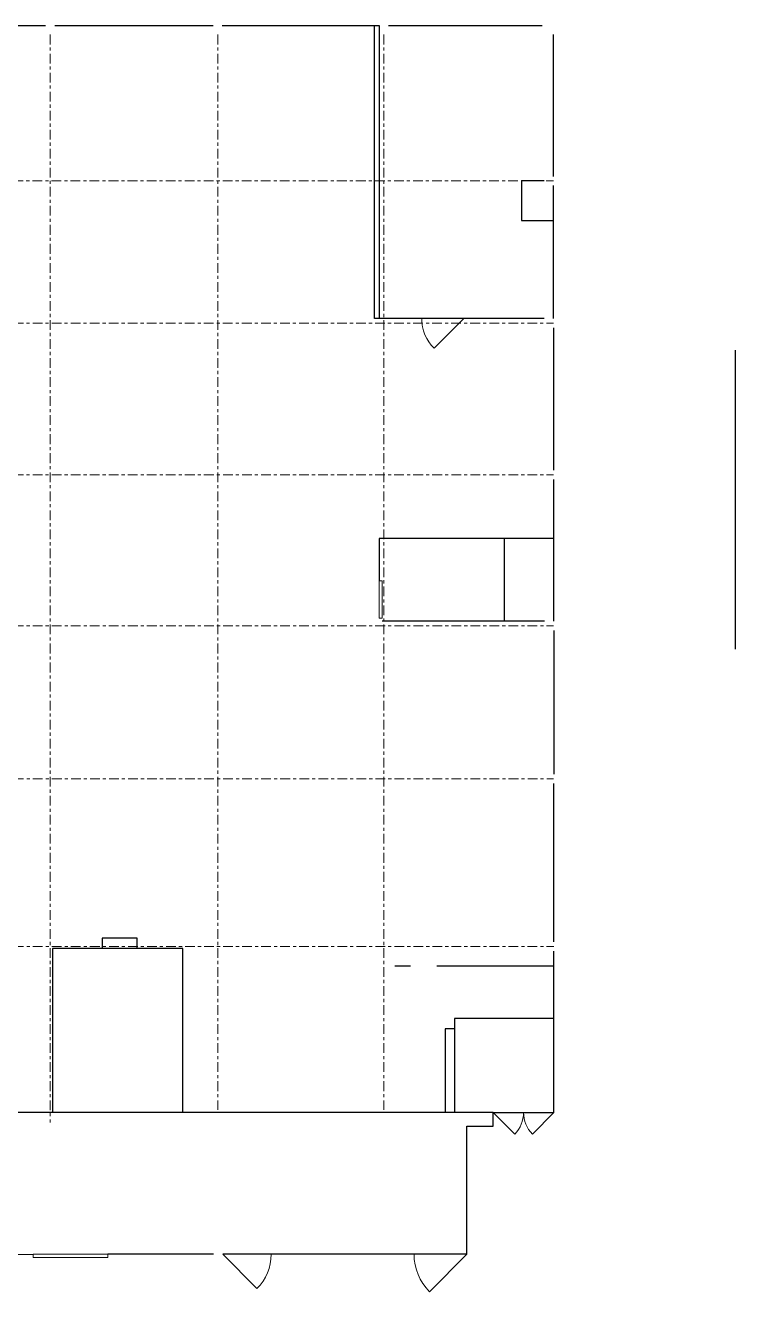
# Model space of a CAD drawing. Header units: inches. Extents: x 0 to 54.5, y -9.9 to 39.6.
# Drawn here: x 31.61 to 54.47, y -1.19 to 39.57 of the extents above; entities that cross this region are included whole.
import ezdxf

# ---------------------------------------------------------------- set-up
doc = ezdxf.new("R2010")
doc.units = ezdxf.units.IN
doc.header["$LTSCALE"] = 0.25
doc.header["$MEASUREMENT"] = 0
doc.linetypes.add('CENTER', pattern=[2, 1.25, -0.25, 0.25, -0.25])
doc.layers.add('EJES', color=1, linetype='CENTER', lineweight=15)
doc.layers.add('PUERTAS', color=2, linetype='Continuous', lineweight=15)
doc.layers.add('Muro Estructural', color=174, linetype='Continuous')

msp = doc.modelspace()

# ---------------------------------------------------------------- linework, layer by layer
at = {"layer": 'EJES'}
for p, q in [((32.408, 39.27), (32.408, 4.261)), ((37.798, 39.27), (37.798, 4.67)), ((43.148, 39.27), (43.148, 4.67)), ((-0.012, 34.56), (48.608, 34.56)), ((-0.007, 29.98), (48.608, 29.98)), ((-0.005, 25.1), (48.608, 25.1)), ((-0.002, 20.24), (48.608, 20.24)), ((0.002, 15.32), (48.612, 15.32)), ((0, 9.92), (48.62, 9.92))]:
    msp.add_line(p, q, dxfattribs=at)
at = {"layer": 'Muro Estructural'}
for p, q in [((27.168, 39.57), (32.258, 39.57)), ((32.558, 39.57), (37.648, 39.57)), ((37.948, 39.57), (42.998, 39.57)), ((42.848, 30.13), (42.848, 39.57)), ((42.848, 39.57), (42.998, 39.57)), ((42.998, 39.57), (42.998, 30.13)), ((43.298, 39.57), (48.248, 39.57)), ((48.608, 34.71), (48.608, 39.27)), ((48.308, 34.56), (47.578, 34.56)), ((47.578, 34.56), (47.578, 33.29)), ((48.608, 30.13), (48.608, 34.41)), ((47.578, 33.29), (48.608, 33.29)), ((44.368, 30.13), (42.848, 30.13)), ((45.718, 30.13), (44.368, 30.13)), ((45.718, 30.13), (44.764, 29.176)), ((48.308, 30.13), (45.718, 30.13)), ((54.472, 19.491), (54.472, 29.115)), ((48.612, 24.95), (48.612, 20.39)), ((48.612, 23.05), (42.996, 23.05)), ((42.996, 23.05), (42.996, 21.69)), ((47.036, 20.39), (47.036, 23.05)), ((48.316, 20.39), (43.096, 20.39)), ((48.616, 20.09), (48.62, 15.47)), ((35.21, 10.194), (34.08, 10.194)), ((34.08, 10.194), (34.08, 9.854)), ((35.21, 9.854), (35.21, 10.194)), ((36.68, 9.854), (32.48, 9.854)), ((32.48, 9.854), (32.48, 4.574)), ((36.68, 9.854), (35.21, 9.854)), ((36.68, 4.574), (36.68, 9.854)), ((44.01, 9.284), (43.5, 9.284)), ((48.62, 9.284), (44.85, 9.284)), ((48.62, 7.604), (48.62, 9.284)), ((48.62, 7.604), (45.42, 7.604)), ((45.42, 7.604), (45.42, 7.274)), ((48.62, 4.574), (48.62, 7.604)), ((45.42, 7.274), (45.12, 7.274)), ((45.12, 7.274), (45.12, 4.574)), ((45.42, 7.274), (45.42, 4.574)), ((46.67, 4.574), (21.84, 4.574)), ((37.66, 4.574), (36.68, 4.574)), ((46.67, 4.134), (46.67, 4.574)), ((46.67, 4.574), (48.62, 4.574)), ((45.82, 0.014), (45.82, 4.134)), ((45.82, 4.134), (46.67, 4.134)), ((21.77, 0), (31.86, 0.014)), ((37.66, 0.014), (34.26, 0.014)), ((39.52, 0.014), (37.96, 0.014)), ((44.12, 0.014), (39.52, 0.014)), ((45.82, 0.014), (44.12, 0.014))]:
    msp.add_line(p, q, dxfattribs=at)
for points in [[(48.608, 29.83), (48.612, 25.25)], [(48.62, 10.07), (48.62, 15.17)], [(48.62, 4.67), (48.62, 9.77)]]:
    msp.add_lwpolyline(points, dxfattribs=at)
at = {"layer": 'PUERTAS'}
for p, q in [((45.718, 30.13), (44.764, 29.176)), ((42.996, 20.49), (42.996, 21.69)), ((42.996, 21.69), (43.096, 21.69)), ((43.096, 21.69), (43.096, 20.49)), ((42.996, 20.49), (43.096, 20.49)), ((46.67, 4.574), (47.359, 3.885)), ((48.62, 4.574), (47.931, 3.885)), ((34.26, 0.014), (31.86, 0.014)), ((31.86, 0.014), (31.86, -0.086)), ((34.26, -0.086), (34.26, 0.014)), ((37.96, 0.014), (39.063, -1.089)), ((45.82, 0.014), (44.618, -1.188)), ((31.86, -0.086), (34.26, -0.086))]:
    msp.add_line(p, q, dxfattribs=at)
for centre, radius, start, end in [((45.718, 30.13), 1.35, 180, 225), ((46.67, 4.574), 0.975, 315, 0), ((48.62, 4.574), 0.975, 180, 225), ((37.96, 0.014), 1.56, 315, 0), ((45.82, 0.014), 1.7, 180, 225)]:
    msp.add_arc(centre, radius, start, end, dxfattribs=at)

doc.saveas('drawing.dxf')
